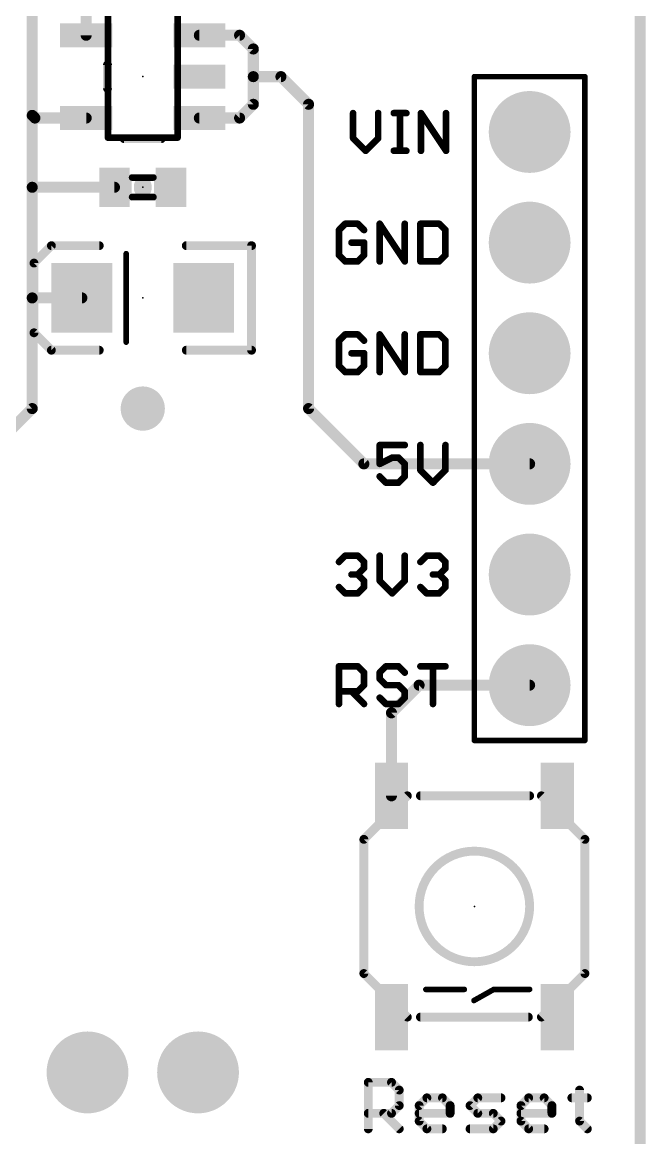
# Model space of a CAD drawing. Extents: x -19.1 to 53.5, y -15.6 to 59.8.
# Drawn here: x 39.14 to 53.47, y 13.74 to 39.35 of the extents above; entities that cross this region are included whole.
import ezdxf

# ---------------------------------------------------------------- set-up
doc = ezdxf.new("R2010")
doc.units = 0
for name, color, linetype in [('1', 12, 'CONTINUOUS'), ('16', 132, 'CONTINUOUS'), ('17', 110, 'CONTINUOUS'), ('18', 110, 'CONTINUOUS'), ('20', 53, 'CONTINUOUS'), ('21', 41, 'CONTINUOUS'), ('23', 53, 'CONTINUOUS'), ('51', 53, 'CONTINUOUS')]:
    doc.layers.add(name, color=color, linetype=linetype)

# ---------------------------------------------------------------- blocks, each defined once
blk = doc.blocks.new('RECT')
blk.add_solid([(-0.5, -0.5), (0.5, -0.5), (-0.5, 0.5), (0.5, 0.5)])
blk = doc.blocks.new('ROUNDP')
at = {"const_width": 0.5}
blk.add_lwpolyline([(0, -0.25, 1), (0, 0.25, 1), (0, -0.25)], format="xyb", dxfattribs=at)
blk = doc.blocks.new('ROUNDV')
at = {"const_width": 0.5}
blk.add_lwpolyline([(0, -0.25, 1), (0, 0.25, 1), (0, -0.25)], format="xyb", dxfattribs=at)

msp = doc.modelspace()

# ---------------------------------------------------------------- linework, layer by layer
at = {"layer": '1'}
for points, const_width in [([(53.34, 59.69), (53.34, 0)], 0.2032), ([(39.37, 37.211), (39.37, 41.91)], 0.254), ([(40.6099, 39.05), (40.6099, 40.4829)], 0.254), ([(44.135, 39.05), (43.2101, 39.05)], 0.254), ([(44.45, 38.735), (44.135, 39.05)], 0.254), ([(44.45, 38.1), (44.45, 38.735)], 0.254), ([(44.45, 38.1), (44.45, 37.465)], 0.254), ([(45.085, 38.1), (44.45, 38.1)], 0.254), ([(45.72, 37.465), (45.085, 38.1)], 0.254), ([(44.45, 37.465), (44.135, 37.15)], 0.254), ([(45.72, 30.48), (45.72, 37.465)], 0.254), ([(39.37, 35.56), (39.37, 37.211)], 0.254), ([(39.37, 37.211), (39.431, 37.15)], 0.254), ([(39.431, 37.15), (40.6099, 37.15)], 0.254), ([(44.135, 37.15), (43.2101, 37.15)], 0.254), ([(39.37, 33.02), (39.37, 35.56)], 0.254), ([(39.37, 35.56), (41.26, 35.56)], 0.254), ([(39.37, 33.02), (40.51, 33.02)], 0.254), ([(39.37, 30.48), (39.37, 33.02)], 0.254), ([(38.72, 29.83), (39.37, 30.48)], 0.254), ([(46.99, 29.21), (45.72, 30.48)], 0.254), ([(46.99, 29.21), (50.8, 29.21)], 0.254), ([(47.625, 23.495), (48.26, 24.13)], 0.254), ([(48.26, 24.13), (50.8, 24.13)], 0.254), ([(47.625, 21.59), (47.625, 23.495)], 0.254)]:
    msp.add_lwpolyline(points, dxfattribs=dict(at, const_width=const_width))
at = {"layer": '1', "const_width": 0.127}
for points in [[(40.5464, 39.05, 1), (40.6734, 39.05)], [(43.2101, 39.1135, 1), (43.2101, 38.9865)], [(44.1799, 39.0949, 1), (44.0901, 39.0051)], [(44.135, 38.9865, 1), (44.135, 39.1135)], [(44.5135, 38.735, 1), (44.3865, 38.735)], [(44.4051, 38.6901, 1), (44.4949, 38.7799)], [(44.5135, 38.1, 1), (44.3865, 38.1)], [(44.45, 38.1635, 1), (44.45, 38.0365)], [(44.3865, 38.1, 1), (44.5135, 38.1)], [(45.1299, 38.1449, 1), (45.0401, 38.0551)], [(45.085, 38.0365, 1), (45.085, 38.1635)], [(44.3865, 37.465, 1), (44.5135, 37.465)], [(44.4949, 37.4201, 1), (44.4051, 37.5099)], [(45.7835, 37.465, 1), (45.6565, 37.465)], [(45.6751, 37.4201, 1), (45.7649, 37.5099)], [(39.4335, 37.211, 1), (39.3065, 37.211)], [(39.4149, 37.2559, 1), (39.3251, 37.1661)], [(39.3065, 37.211, 1), (39.4335, 37.211)], [(39.431, 37.2135, 1), (39.431, 37.0865)], [(39.3861, 37.1051, 1), (39.4759, 37.1949)], [(40.6099, 37.0865, 1), (40.6099, 37.2135)], [(43.2101, 37.2135, 1), (43.2101, 37.0865)], [(44.0901, 37.1949, 1), (44.1799, 37.1051)], [(44.135, 37.0865, 1), (44.135, 37.2135)], [(39.4335, 35.56, 1), (39.3065, 35.56)], [(39.37, 35.6235, 1), (39.37, 35.4965)], [(39.3065, 35.56, 1), (39.4335, 35.56)], [(41.26, 35.4965, 1), (41.26, 35.6235)], [(39.37, 33.0835, 1), (39.37, 32.9565)], [(39.4335, 33.02, 1), (39.3065, 33.02)], [(39.3065, 33.02, 1), (39.4335, 33.02)], [(40.51, 32.9565, 1), (40.51, 33.0835)], [(39.3065, 30.48, 1), (39.4335, 30.48)], [(39.4149, 30.4351, 1), (39.3251, 30.5249)], [(45.7649, 30.5249, 1), (45.6751, 30.4351)], [(45.6565, 30.48, 1), (45.7835, 30.48)], [(46.99, 29.2735, 1), (46.99, 29.1465)], [(46.9451, 29.1651, 1), (47.0349, 29.2549)], [(50.8, 29.1465, 1), (50.8, 29.2735)], [(48.26, 24.1935, 1), (48.26, 24.0665)], [(48.3049, 24.0851, 1), (48.2151, 24.1749)], [(50.8, 24.0665, 1), (50.8, 24.1935)], [(47.6885, 23.495, 1), (47.5615, 23.495)], [(47.5801, 23.5399, 1), (47.6699, 23.4501)], [(47.5615, 21.59, 1), (47.6885, 21.59)]]:
    msp.add_lwpolyline(points, format="xyb", dxfattribs=at)
at = {"layer": '16', "const_width": 0.2032}
msp.add_lwpolyline([(53.34, 59.69), (53.34, 0)], dxfattribs=at)
at = {"layer": '20', "const_width": 0.2032}
msp.add_lwpolyline([(53.34, 57.15), (53.34, 2.54)], dxfattribs=at)
at = {"layer": '21'}
for points, const_width in [([(41.0996, 37.8316), (41.0996, 38.3684)], 0.2032), ([(46.7432, 37.2625), (46.7432, 36.6863)], 0.1524), ([(47.3194, 36.6863), (47.3194, 37.2625)], 0.1524), ([(47.6787, 37.2625), (47.9668, 37.2625)], 0.1524), ([(47.8228, 36.3982), (47.8228, 37.2625)], 0.1524), ([(48.3024, 36.3982), (48.3024, 37.2625)], 0.1524), ([(48.3024, 37.2625), (48.8786, 36.3982)], 0.1524), ([(48.8786, 36.3982), (48.8786, 37.2625)], 0.1524), ([(42.3394, 36.6776), (41.4806, 36.6776)], 0.2032), ([(46.7432, 36.6863), (47.0313, 36.3982)], 0.1524), ([(47.0313, 36.3982), (47.3194, 36.6863)], 0.1524), ([(47.6787, 36.3982), (47.9668, 36.3982)], 0.1524), ([(41.91, 35.5905), (41.91, 35.5295)], 0.4064), ([(46.5627, 34.7225), (46.4186, 34.5785)], 0.1524), ([(46.4186, 34.5785), (46.4186, 34.0023)], 0.1524), ([(46.8508, 34.7225), (46.5627, 34.7225)], 0.1524), ([(46.9949, 34.5785), (46.8508, 34.7225)], 0.1524), ([(47.3542, 33.8582), (47.3542, 34.7225)], 0.1524), ([(47.3542, 34.7225), (47.9304, 33.8582)], 0.1524), ([(47.9304, 33.8582), (47.9304, 34.7225)], 0.1524), ([(48.2897, 34.7225), (48.2897, 33.8582)], 0.1524), ([(48.7219, 34.7225), (48.2897, 34.7225)], 0.1524), ([(48.8659, 34.5785), (48.7219, 34.7225)], 0.1524), ([(48.8659, 34.0023), (48.8659, 34.5785)], 0.1524), ([(39.81, 34.22), (39.41, 33.82)], 0.2032), ([(40.91, 34.22), (39.81, 34.22)], 0.2032), ([(42.91, 34.22), (44.41, 34.22)], 0.2032), ([(44.41, 34.22), (44.41, 31.82)], 0.2032), ([(46.9949, 34.2904), (46.7068, 34.2904)], 0.1524), ([(46.9949, 34.0023), (46.9949, 34.2904)], 0.1524), ([(41.529, 32.004), (41.529, 34.036)], 0.127), ([(46.4186, 34.0023), (46.5627, 33.8582)], 0.1524), ([(46.8508, 33.8582), (46.9949, 34.0023)], 0.1524), ([(48.7219, 33.8582), (48.8659, 34.0023)], 0.1524), ([(39.41, 33.82), (39.41, 32.22)], 0.2032), ([(46.5627, 33.8582), (46.8508, 33.8582)], 0.1524), ([(48.2897, 33.8582), (48.7219, 33.8582)], 0.1524), ([(39.41, 32.22), (39.81, 31.82)], 0.2032), ([(46.5627, 32.1825), (46.4186, 32.0385)], 0.1524), ([(46.4186, 32.0385), (46.4186, 31.4623)], 0.1524), ([(46.8508, 32.1825), (46.5627, 32.1825)], 0.1524), ([(46.9949, 32.0385), (46.8508, 32.1825)], 0.1524), ([(47.3542, 31.3182), (47.3542, 32.1825)], 0.1524), ([(47.3542, 32.1825), (47.9304, 31.3182)], 0.1524), ([(47.9304, 31.3182), (47.9304, 32.1825)], 0.1524), ([(48.2897, 32.1825), (48.2897, 31.3182)], 0.1524), ([(48.7219, 32.1825), (48.2897, 32.1825)], 0.1524), ([(48.8659, 32.0385), (48.7219, 32.1825)], 0.1524), ([(48.8659, 31.4623), (48.8659, 32.0385)], 0.1524), ([(39.81, 31.82), (40.91, 31.82)], 0.2032), ([(44.41, 31.82), (42.91, 31.82)], 0.2032), ([(46.9949, 31.7504), (46.7068, 31.7504)], 0.1524), ([(46.9949, 31.4623), (46.9949, 31.7504)], 0.1524), ([(46.4186, 31.4623), (46.5627, 31.3182)], 0.1524), ([(46.8508, 31.3182), (46.9949, 31.4623)], 0.1524), ([(48.7219, 31.3182), (48.8659, 31.4623)], 0.1524), ([(46.5627, 31.3182), (46.8508, 31.3182)], 0.1524), ([(48.2897, 31.3182), (48.7219, 31.3182)], 0.1524), ([(47.9304, 29.6425), (47.3542, 29.6425)], 0.1524), ([(47.3542, 29.6425), (47.3542, 29.2104)], 0.1524), ([(48.2897, 29.6425), (48.2897, 29.0663)], 0.1524), ([(48.8659, 29.0663), (48.8659, 29.6425)], 0.1524), ([(47.3542, 29.2104), (47.6423, 29.3544)], 0.1524), ([(47.6423, 29.3544), (47.7863, 29.3544)], 0.1524), ([(47.7863, 29.3544), (47.9304, 29.2104)], 0.1524), ([(47.9304, 29.2104), (47.9304, 28.9223)], 0.1524), ([(47.4982, 28.7782), (47.3542, 28.9223)], 0.1524), ([(47.9304, 28.9223), (47.7863, 28.7782)], 0.1524), ([(48.2897, 29.0663), (48.5778, 28.7782)], 0.1524), ([(48.5778, 28.7782), (48.8659, 29.0663)], 0.1524), ([(47.7863, 28.7782), (47.4982, 28.7782)], 0.1524), ([(46.4186, 26.9585), (46.5627, 27.1025)], 0.1524), ([(46.5627, 27.1025), (46.8508, 27.1025)], 0.1524), ([(46.8508, 27.1025), (46.9949, 26.9585)], 0.1524), ([(47.3542, 27.1025), (47.3542, 26.5263)], 0.1524), ([(47.9304, 26.5263), (47.9304, 27.1025)], 0.1524), ([(48.2897, 26.9585), (48.4337, 27.1025)], 0.1524), ([(48.4337, 27.1025), (48.7219, 27.1025)], 0.1524), ([(48.7219, 27.1025), (48.8659, 26.9585)], 0.1524), ([(46.9949, 26.8144), (46.8508, 26.6704)], 0.1524), ([(46.9949, 26.9585), (46.9949, 26.8144)], 0.1524), ([(48.8659, 26.8144), (48.7219, 26.6704)], 0.1524), ([(48.8659, 26.9585), (48.8659, 26.8144)], 0.1524), ([(46.8508, 26.6704), (46.7068, 26.6704)], 0.1524), ([(46.8508, 26.6704), (46.9949, 26.5263)], 0.1524), ([(48.7219, 26.6704), (48.5778, 26.6704)], 0.1524), ([(48.7219, 26.6704), (48.8659, 26.5263)], 0.1524), ([(46.5627, 26.2382), (46.4186, 26.3823)], 0.1524), ([(46.9949, 26.3823), (46.8508, 26.2382)], 0.1524), ([(46.9949, 26.5263), (46.9949, 26.3823)], 0.1524), ([(47.3542, 26.5263), (47.6423, 26.2382)], 0.1524), ([(47.6423, 26.2382), (47.9304, 26.5263)], 0.1524), ([(48.4337, 26.2382), (48.2897, 26.3823)], 0.1524), ([(48.8659, 26.3823), (48.7219, 26.2382)], 0.1524), ([(48.8659, 26.5263), (48.8659, 26.3823)], 0.1524), ([(46.8508, 26.2382), (46.5627, 26.2382)], 0.1524), ([(48.7219, 26.2382), (48.4337, 26.2382)], 0.1524), ([(46.4186, 23.6982), (46.4186, 24.5625)], 0.1524), ([(46.4186, 24.5625), (46.8508, 24.5625)], 0.1524), ([(46.8508, 24.5625), (46.9949, 24.4185)], 0.1524), ([(47.4982, 24.5625), (47.3542, 24.4185)], 0.1524), ([(47.7863, 24.5625), (47.4982, 24.5625)], 0.1524), ([(47.9304, 24.4185), (47.7863, 24.5625)], 0.1524), ([(48.2897, 24.5625), (48.8659, 24.5625)], 0.1524), ([(48.5778, 23.6982), (48.5778, 24.5625)], 0.1524), ([(46.9949, 24.4185), (46.9949, 24.1304)], 0.1524), ([(47.3542, 24.4185), (47.3542, 24.2744)], 0.1524), ([(47.3542, 24.2744), (47.4982, 24.1304)], 0.1524), ([(46.9949, 24.1304), (46.8508, 23.9863)], 0.1524), ([(47.4982, 24.1304), (47.7863, 24.1304)], 0.1524), ([(47.7863, 24.1304), (47.9304, 23.9863)], 0.1524), ([(46.8508, 23.9863), (46.4186, 23.9863)], 0.1524), ([(46.7068, 23.9863), (46.9949, 23.6982)], 0.1524), ([(47.4982, 23.6982), (47.3542, 23.8423)], 0.1524), ([(47.9304, 23.8423), (47.7863, 23.6982)], 0.1524), ([(47.9304, 23.9863), (47.9304, 23.8423)], 0.1524), ([(47.7863, 23.6982), (47.4982, 23.6982)], 0.1524), ([(48.29, 21.59), (50.8, 21.59)], 0.2032), ([(46.99, 17.51), (46.99, 20.59)], 0.2032), ([(52.07, 20.59), (52.07, 17.51)], 0.2032), ([(50.77, 16.51), (48.29, 16.51)], 0.2032), ([(47.0916, 13.9446), (47.0916, 15.0123)], 0.2032), ([(47.0916, 15.0123), (47.6255, 15.0123)], 0.2032), ([(47.6255, 15.0123), (47.8034, 14.8344)], 0.2032), ([(47.8034, 14.8344), (47.8034, 14.4785)], 0.2032), ([(51.9471, 14.8344), (51.9471, 14.1226)], 0.2032), ([(48.261, 14.4785), (48.4389, 14.6564)], 0.2032), ([(48.4389, 14.6564), (48.7949, 14.6564)], 0.2032), ([(48.7949, 14.6564), (48.9728, 14.4785)], 0.2032), ([(49.4304, 14.4785), (49.6083, 14.6564)], 0.2032), ([(49.6083, 14.6564), (50.1422, 14.6564)], 0.2032), ([(50.5998, 14.4785), (50.7777, 14.6564)], 0.2032), ([(50.7777, 14.6564), (51.1336, 14.6564)], 0.2032), ([(51.1336, 14.6564), (51.3116, 14.4785)], 0.2032), ([(51.7692, 14.6564), (52.1251, 14.6564)], 0.2032), ([(47.6255, 14.3005), (47.0916, 14.3005)], 0.2032), ([(47.4475, 14.3005), (47.8034, 13.9446)], 0.2032), ([(47.8034, 14.4785), (47.6255, 14.3005)], 0.2032), ([(48.261, 14.1226), (48.261, 14.4785)], 0.2032), ([(48.9728, 14.3005), (48.261, 14.3005)], 0.2032), ([(48.9728, 14.4785), (48.9728, 14.3005)], 0.2032), ([(49.6083, 14.3005), (49.4304, 14.4785)], 0.2032), ([(49.9642, 14.3005), (49.6083, 14.3005)], 0.2032), ([(50.1422, 14.1226), (49.9642, 14.3005)], 0.2032), ([(50.5998, 14.1226), (50.5998, 14.4785)], 0.2032), ([(51.3116, 14.3005), (50.5998, 14.3005)], 0.2032), ([(51.3116, 14.4785), (51.3116, 14.3005)], 0.2032), ([(48.4389, 13.9446), (48.261, 14.1226)], 0.2032), ([(49.9642, 13.9446), (50.1422, 14.1226)], 0.2032), ([(50.7777, 13.9446), (50.5998, 14.1226)], 0.2032), ([(51.9471, 14.1226), (52.1251, 13.9446)], 0.2032), ([(48.7949, 13.9446), (48.4389, 13.9446)], 0.2032), ([(49.4304, 13.9446), (49.9642, 13.9446)], 0.2032), ([(51.1336, 13.9446), (50.7777, 13.9446)], 0.2032)]:
    msp.add_lwpolyline(points, dxfattribs=dict(at, const_width=const_width))
for points, const_width in [([(41.1504, 38.3684, 1), (41.0488, 38.3684)], 0.1016), ([(41.0488, 37.8316, 1), (41.1504, 37.8316)], 0.1016), ([(46.7813, 37.2625, 1), (46.7051, 37.2625)], 0.0762), ([(47.3575, 37.2625, 1), (47.2813, 37.2625)], 0.0762), ([(47.6787, 37.3006, 1), (47.6787, 37.2244)], 0.0762), ([(47.8609, 37.2625, 1), (47.7847, 37.2625)], 0.0762), ([(47.9668, 37.2244, 1), (47.9668, 37.3006)], 0.0762), ([(48.3341, 37.2837, 1), (48.2707, 37.2414)], 0.0762), ([(48.3405, 37.2625, 1), (48.2643, 37.2625)], 0.0762), ([(48.9167, 37.2625, 1), (48.8405, 37.2625)], 0.0762), ([(41.4806, 36.7284, 1), (41.4806, 36.6268)], 0.1016), ([(42.3394, 36.6268, 1), (42.3394, 36.7284)], 0.1016), ([(46.7701, 36.7133, 1), (46.7162, 36.6594)], 0.0762), ([(46.7051, 36.6863, 1), (46.7813, 36.6863)], 0.0762), ([(47.2813, 36.6863, 1), (47.3575, 36.6863)], 0.0762), ([(47.3463, 36.6594, 1), (47.2925, 36.7133)], 0.0762), ([(47.0044, 36.4251, 1), (47.0582, 36.3713)], 0.0762), ([(47.0044, 36.3713, 1), (47.0582, 36.4251)], 0.0762), ([(47.6787, 36.4363, 1), (47.6787, 36.3601)], 0.0762), ([(47.7847, 36.3982, 1), (47.8609, 36.3982)], 0.0762), ([(47.9668, 36.3601, 1), (47.9668, 36.4363)], 0.0762), ([(48.2643, 36.3982, 1), (48.3405, 36.3982)], 0.0762), ([(48.8405, 36.3982, 1), (48.9167, 36.3982)], 0.0762), ([(48.8469, 36.3771, 1), (48.9103, 36.4193)], 0.0762), ([(42.0116, 35.5905, 1), (41.8084, 35.5905)], 0.2032), ([(41.8084, 35.5295, 1), (42.0116, 35.5295)], 0.2032), ([(46.4567, 34.5785, 1), (46.3805, 34.5785)], 0.0762), ([(46.3917, 34.6054, 1), (46.4456, 34.5515)], 0.0762), ([(46.5627, 34.7606, 1), (46.5627, 34.6844)], 0.0762), ([(46.5896, 34.6956, 1), (46.5358, 34.7495)], 0.0762), ([(46.8778, 34.7495, 1), (46.8239, 34.6956)], 0.0762), ([(46.8508, 34.6844, 1), (46.8508, 34.7606)], 0.0762), ([(46.9679, 34.5515, 1), (47.0218, 34.6054)], 0.0762), ([(47.3859, 34.7437, 1), (47.3225, 34.7014)], 0.0762), ([(47.3923, 34.7225, 1), (47.3161, 34.7225)], 0.0762), ([(47.9685, 34.7225, 1), (47.8923, 34.7225)], 0.0762), ([(48.3278, 34.7225, 1), (48.2516, 34.7225)], 0.0762), ([(48.2897, 34.7606, 1), (48.2897, 34.6844)], 0.0762), ([(48.7488, 34.7495, 1), (48.6949, 34.6956)], 0.0762), ([(48.7219, 34.6844, 1), (48.7219, 34.7606)], 0.0762), ([(48.904, 34.5785, 1), (48.8278, 34.5785)], 0.0762), ([(48.839, 34.5515, 1), (48.8928, 34.6054)], 0.0762), ([(39.81, 34.2708, 1), (39.81, 34.1692)], 0.1016), ([(39.8459, 34.1841, 1), (39.7741, 34.2559)], 0.1016), ([(40.91, 34.1692, 1), (40.91, 34.2708)], 0.1016), ([(42.91, 34.2708, 1), (42.91, 34.1692)], 0.1016), ([(44.4608, 34.22, 1), (44.3592, 34.22)], 0.1016), ([(44.41, 34.1692, 1), (44.41, 34.2708)], 0.1016), ([(46.7068, 34.3285, 1), (46.7068, 34.2523)], 0.0762), ([(47.033, 34.2904, 1), (46.9568, 34.2904)], 0.0762), ([(46.9949, 34.2523, 1), (46.9949, 34.3285)], 0.0762), ([(41.5608, 34.036, 1), (41.4973, 34.036)], 0.0635), ([(46.4456, 34.0292, 1), (46.3917, 33.9753)], 0.0762), ([(47.0218, 33.9753, 1), (46.9679, 34.0292)], 0.0762), ([(48.8928, 33.9753, 1), (48.839, 34.0292)], 0.0762), ([(39.4608, 33.82, 1), (39.3592, 33.82)], 0.1016), ([(39.3741, 33.8559, 1), (39.4459, 33.7841)], 0.1016), ([(46.3805, 34.0023, 1), (46.4567, 34.0023)], 0.0762), ([(46.5627, 33.8963, 1), (46.5627, 33.8201)], 0.0762), ([(46.5358, 33.8313, 1), (46.5896, 33.8851)], 0.0762), ([(46.8239, 33.8851, 1), (46.8778, 33.8313)], 0.0762), ([(46.8508, 33.8201, 1), (46.8508, 33.8963)], 0.0762), ([(46.9568, 34.0023, 1), (47.033, 34.0023)], 0.0762), ([(47.3161, 33.8582, 1), (47.3923, 33.8582)], 0.0762), ([(47.8923, 33.8582, 1), (47.9685, 33.8582)], 0.0762), ([(47.8987, 33.8371, 1), (47.9621, 33.8793)], 0.0762), ([(48.2897, 33.8963, 1), (48.2897, 33.8201)], 0.0762), ([(48.2516, 33.8582, 1), (48.3278, 33.8582)], 0.0762), ([(48.6949, 33.8851, 1), (48.7488, 33.8313)], 0.0762), ([(48.7219, 33.8201, 1), (48.7219, 33.8963)], 0.0762), ([(48.8278, 34.0023, 1), (48.904, 34.0023)], 0.0762), ([(39.4459, 32.2559, 1), (39.3741, 32.1841)], 0.1016), ([(39.3592, 32.22, 1), (39.4608, 32.22)], 0.1016), ([(41.4973, 32.004, 1), (41.5608, 32.004)], 0.0635), ([(46.4567, 32.0385, 1), (46.3805, 32.0385)], 0.0762), ([(46.3917, 32.0654, 1), (46.4456, 32.0115)], 0.0762), ([(46.5627, 32.2206, 1), (46.5627, 32.1444)], 0.0762), ([(46.5896, 32.1556, 1), (46.5358, 32.2095)], 0.0762), ([(46.8778, 32.2095, 1), (46.8239, 32.1556)], 0.0762), ([(46.8508, 32.1444, 1), (46.8508, 32.2206)], 0.0762), ([(46.9679, 32.0115, 1), (47.0218, 32.0654)], 0.0762), ([(47.3859, 32.2037, 1), (47.3225, 32.1614)], 0.0762), ([(47.3923, 32.1825, 1), (47.3161, 32.1825)], 0.0762), ([(47.9685, 32.1825, 1), (47.8923, 32.1825)], 0.0762), ([(48.3278, 32.1825, 1), (48.2516, 32.1825)], 0.0762), ([(48.2897, 32.2206, 1), (48.2897, 32.1444)], 0.0762), ([(48.7488, 32.2095, 1), (48.6949, 32.1556)], 0.0762), ([(48.7219, 32.1444, 1), (48.7219, 32.2206)], 0.0762), ([(48.904, 32.0385, 1), (48.8278, 32.0385)], 0.0762), ([(48.839, 32.0115, 1), (48.8928, 32.0654)], 0.0762), ([(39.81, 31.8708, 1), (39.81, 31.7692)], 0.1016), ([(39.7741, 31.7841, 1), (39.8459, 31.8559)], 0.1016), ([(40.91, 31.7692, 1), (40.91, 31.8708)], 0.1016), ([(42.91, 31.8708, 1), (42.91, 31.7692)], 0.1016), ([(44.3592, 31.82, 1), (44.4608, 31.82)], 0.1016), ([(44.41, 31.7692, 1), (44.41, 31.8708)], 0.1016), ([(46.7068, 31.7885, 1), (46.7068, 31.7123)], 0.0762), ([(47.033, 31.7504, 1), (46.9568, 31.7504)], 0.0762), ([(46.9949, 31.7123, 1), (46.9949, 31.7885)], 0.0762), ([(46.4456, 31.4892, 1), (46.3917, 31.4353)], 0.0762), ([(46.3805, 31.4623, 1), (46.4567, 31.4623)], 0.0762), ([(46.9568, 31.4623, 1), (47.033, 31.4623)], 0.0762), ([(47.0218, 31.4353, 1), (46.9679, 31.4892)], 0.0762), ([(48.8278, 31.4623, 1), (48.904, 31.4623)], 0.0762), ([(48.8928, 31.4353, 1), (48.839, 31.4892)], 0.0762), ([(46.5627, 31.3563, 1), (46.5627, 31.2801)], 0.0762), ([(46.5358, 31.2913, 1), (46.5896, 31.3451)], 0.0762), ([(46.8239, 31.3451, 1), (46.8778, 31.2913)], 0.0762), ([(46.8508, 31.2801, 1), (46.8508, 31.3563)], 0.0762), ([(47.3161, 31.3182, 1), (47.3923, 31.3182)], 0.0762), ([(47.8923, 31.3182, 1), (47.9685, 31.3182)], 0.0762), ([(47.8987, 31.2971, 1), (47.9621, 31.3393)], 0.0762), ([(48.2897, 31.3563, 1), (48.2897, 31.2801)], 0.0762), ([(48.2516, 31.3182, 1), (48.3278, 31.3182)], 0.0762), ([(48.6949, 31.3451, 1), (48.7488, 31.2913)], 0.0762), ([(48.7219, 31.2801, 1), (48.7219, 31.3563)], 0.0762), ([(47.3542, 29.6806, 1), (47.3542, 29.6044)], 0.0762), ([(47.3923, 29.6425, 1), (47.3161, 29.6425)], 0.0762), ([(47.9304, 29.6044, 1), (47.9304, 29.6806)], 0.0762), ([(48.3278, 29.6425, 1), (48.2516, 29.6425)], 0.0762), ([(48.904, 29.6425, 1), (48.8278, 29.6425)], 0.0762), ([(47.3371, 29.2444, 1), (47.3712, 29.1763)], 0.0762), ([(47.3161, 29.2104, 1), (47.3923, 29.2104)], 0.0762), ([(47.6423, 29.3925, 1), (47.6423, 29.3163)], 0.0762), ([(47.6593, 29.3203, 1), (47.6252, 29.3885)], 0.0762), ([(47.8133, 29.3814, 1), (47.7594, 29.3275)], 0.0762), ([(47.7863, 29.3163, 1), (47.7863, 29.3925)], 0.0762), ([(47.9685, 29.2104, 1), (47.8923, 29.2104)], 0.0762), ([(47.9034, 29.1834, 1), (47.9573, 29.2373)], 0.0762), ([(47.3811, 28.9492, 1), (47.3272, 28.8953)], 0.0762), ([(47.8923, 28.9223, 1), (47.9685, 28.9223)], 0.0762), ([(47.9573, 28.8953, 1), (47.9034, 28.9492)], 0.0762), ([(48.3166, 29.0933, 1), (48.2627, 29.0394)], 0.0762), ([(48.2516, 29.0663, 1), (48.3278, 29.0663)], 0.0762), ([(48.8278, 29.0663, 1), (48.904, 29.0663)], 0.0762), ([(48.8928, 29.0394, 1), (48.839, 29.0933)], 0.0762), ([(47.4982, 28.8163, 1), (47.4982, 28.7401)], 0.0762), ([(47.4713, 28.7513, 1), (47.5252, 28.8051)], 0.0762), ([(47.7594, 28.8051, 1), (47.8133, 28.7513)], 0.0762), ([(47.7863, 28.7401, 1), (47.7863, 28.8163)], 0.0762), ([(48.5509, 28.8051, 1), (48.6047, 28.7513)], 0.0762), ([(48.5509, 28.7513, 1), (48.6047, 28.8051)], 0.0762), ([(46.5627, 27.1406, 1), (46.5627, 27.0644)], 0.0762), ([(46.5896, 27.0756, 1), (46.5358, 27.1295)], 0.0762), ([(46.8778, 27.1295, 1), (46.8239, 27.0756)], 0.0762), ([(46.8508, 27.0644, 1), (46.8508, 27.1406)], 0.0762), ([(47.3923, 27.1025, 1), (47.3161, 27.1025)], 0.0762), ([(47.9685, 27.1025, 1), (47.8923, 27.1025)], 0.0762), ([(48.4337, 27.1406, 1), (48.4337, 27.0644)], 0.0762), ([(48.4607, 27.0756, 1), (48.4068, 27.1295)], 0.0762), ([(48.7488, 27.1295, 1), (48.6949, 27.0756)], 0.0762), ([(48.7219, 27.0644, 1), (48.7219, 27.1406)], 0.0762), ([(46.3917, 26.9854, 1), (46.4456, 26.9315)], 0.0762), ([(47.033, 26.9585, 1), (46.9568, 26.9585)], 0.0762), ([(46.9679, 26.9315, 1), (47.0218, 26.9854)], 0.0762), ([(47.0218, 26.7875, 1), (46.9679, 26.8414)], 0.0762), ([(48.2627, 26.9854, 1), (48.3166, 26.9315)], 0.0762), ([(48.904, 26.9585, 1), (48.8278, 26.9585)], 0.0762), ([(48.839, 26.9315, 1), (48.8928, 26.9854)], 0.0762), ([(48.8928, 26.7875, 1), (48.839, 26.8414)], 0.0762), ([(46.7068, 26.7085, 1), (46.7068, 26.6323)], 0.0762), ([(46.8778, 26.6973, 1), (46.8239, 26.6434)], 0.0762), ([(46.8239, 26.6973, 1), (46.8778, 26.6434)], 0.0762), ([(46.8508, 26.6323, 1), (46.8508, 26.7085)], 0.0762), ([(46.9568, 26.8144, 1), (47.033, 26.8144)], 0.0762), ([(48.5778, 26.7085, 1), (48.5778, 26.6323)], 0.0762), ([(48.7488, 26.6973, 1), (48.6949, 26.6434)], 0.0762), ([(48.6949, 26.6973, 1), (48.7488, 26.6434)], 0.0762), ([(48.7219, 26.6323, 1), (48.7219, 26.7085)], 0.0762), ([(48.8278, 26.8144, 1), (48.904, 26.8144)], 0.0762), ([(46.4456, 26.4092, 1), (46.3917, 26.3553)], 0.0762), ([(47.033, 26.5263, 1), (46.9568, 26.5263)], 0.0762), ([(46.9568, 26.3823, 1), (47.033, 26.3823)], 0.0762), ([(46.9679, 26.4994, 1), (47.0218, 26.5533)], 0.0762), ([(47.0218, 26.3553, 1), (46.9679, 26.4092)], 0.0762), ([(47.3811, 26.5533, 1), (47.3272, 26.4994)], 0.0762), ([(47.3161, 26.5263, 1), (47.3923, 26.5263)], 0.0762), ([(47.8923, 26.5263, 1), (47.9685, 26.5263)], 0.0762), ([(47.9573, 26.4994, 1), (47.9034, 26.5533)], 0.0762), ([(48.3166, 26.4092, 1), (48.2627, 26.3553)], 0.0762), ([(48.904, 26.5263, 1), (48.8278, 26.5263)], 0.0762), ([(48.8278, 26.3823, 1), (48.904, 26.3823)], 0.0762), ([(48.839, 26.4994, 1), (48.8928, 26.5533)], 0.0762), ([(48.8928, 26.3553, 1), (48.839, 26.4092)], 0.0762), ([(46.5627, 26.2763, 1), (46.5627, 26.2001)], 0.0762), ([(46.5358, 26.2113, 1), (46.5896, 26.2651)], 0.0762), ([(46.8239, 26.2651, 1), (46.8778, 26.2113)], 0.0762), ([(46.8508, 26.2001, 1), (46.8508, 26.2763)], 0.0762), ([(47.6153, 26.2651, 1), (47.6692, 26.2113)], 0.0762), ([(47.6153, 26.2113, 1), (47.6692, 26.2651)], 0.0762), ([(48.4337, 26.2763, 1), (48.4337, 26.2001)], 0.0762), ([(48.4068, 26.2113, 1), (48.4607, 26.2651)], 0.0762), ([(48.6949, 26.2651, 1), (48.7488, 26.2113)], 0.0762), ([(48.7219, 26.2001, 1), (48.7219, 26.2763)], 0.0762), ([(46.4567, 24.5625, 1), (46.3805, 24.5625)], 0.0762), ([(46.4186, 24.6006, 1), (46.4186, 24.5244)], 0.0762), ([(46.8778, 24.5895, 1), (46.8239, 24.5356)], 0.0762), ([(46.8508, 24.5244, 1), (46.8508, 24.6006)], 0.0762), ([(47.4982, 24.6006, 1), (47.4982, 24.5244)], 0.0762), ([(47.5252, 24.5356, 1), (47.4713, 24.5895)], 0.0762), ([(47.8133, 24.5895, 1), (47.7594, 24.5356)], 0.0762), ([(47.7863, 24.5244, 1), (47.7863, 24.6006)], 0.0762), ([(48.2897, 24.6006, 1), (48.2897, 24.5244)], 0.0762), ([(48.6159, 24.5625, 1), (48.5397, 24.5625)], 0.0762), ([(48.8659, 24.5244, 1), (48.8659, 24.6006)], 0.0762), ([(47.033, 24.4185, 1), (46.9568, 24.4185)], 0.0762), ([(46.9679, 24.3915, 1), (47.0218, 24.4454)], 0.0762), ([(47.3272, 24.4454, 1), (47.3811, 24.3915)], 0.0762), ([(47.3811, 24.3014, 1), (47.3272, 24.2475)], 0.0762), ([(47.3923, 24.4185, 1), (47.3161, 24.4185)], 0.0762), ([(47.9034, 24.3915, 1), (47.9573, 24.4454)], 0.0762), ([(46.9568, 24.1304, 1), (47.033, 24.1304)], 0.0762), ([(47.0218, 24.1034, 1), (46.9679, 24.1573)], 0.0762), ([(47.3161, 24.2744, 1), (47.3923, 24.2744)], 0.0762), ([(47.4982, 24.1685, 1), (47.4982, 24.0923)], 0.0762), ([(47.4713, 24.1034, 1), (47.5252, 24.1573)], 0.0762), ([(47.8133, 24.1573, 1), (47.7594, 24.1034)], 0.0762), ([(47.7863, 24.0923, 1), (47.7863, 24.1685)], 0.0762), ([(46.4186, 24.0244, 1), (46.4186, 23.9482)], 0.0762), ([(46.7337, 24.0133, 1), (46.6798, 23.9594)], 0.0762), ([(46.8239, 24.0133, 1), (46.8778, 23.9594)], 0.0762), ([(46.8508, 23.9482, 1), (46.8508, 24.0244)], 0.0762), ([(47.3811, 23.8692, 1), (47.3272, 23.8153)], 0.0762), ([(47.9685, 23.9863, 1), (47.8923, 23.9863)], 0.0762), ([(47.8923, 23.8423, 1), (47.9685, 23.8423)], 0.0762), ([(47.9034, 23.9594, 1), (47.9573, 24.0133)], 0.0762), ([(47.9573, 23.8153, 1), (47.9034, 23.8692)], 0.0762), ([(46.3805, 23.6982, 1), (46.4567, 23.6982)], 0.0762), ([(46.9679, 23.6713, 1), (47.0218, 23.7251)], 0.0762), ([(47.4982, 23.7363, 1), (47.4982, 23.6601)], 0.0762), ([(47.4713, 23.6713, 1), (47.5252, 23.7251)], 0.0762), ([(47.7594, 23.7251, 1), (47.8133, 23.6713)], 0.0762), ([(47.7863, 23.6601, 1), (47.7863, 23.7363)], 0.0762), ([(48.5397, 23.6982, 1), (48.6159, 23.6982)], 0.0762), ([(48.29, 21.6408, 1), (48.29, 21.5392)], 0.1016), ([(50.8, 21.5392, 1), (50.8, 21.6408)], 0.1016), ([(47.0408, 20.59, 1), (46.9392, 20.59)], 0.1016), ([(52.1208, 20.59, 1), (52.0192, 20.59)], 0.1016), ([(49.53, 17.78, 1), (49.53, 20.32, 1), (49.53, 17.78)], 0.2032), ([(46.9392, 17.51, 1), (47.0408, 17.51)], 0.1016), ([(52.0192, 17.51, 1), (52.1208, 17.51)], 0.1016), ([(48.29, 16.5608, 1), (48.29, 16.4592)], 0.1016), ([(50.77, 16.4592, 1), (50.77, 16.5608)], 0.1016), ([(47.1424, 15.0123, 1), (47.0408, 15.0123)], 0.1016), ([(47.0916, 15.0631, 1), (47.0916, 14.9615)], 0.1016), ([(47.6614, 15.0482, 1), (47.5895, 14.9764)], 0.1016), ([(47.6255, 14.9615, 1), (47.6255, 15.0631)], 0.1016), ([(47.8542, 14.8344, 1), (47.7526, 14.8344)], 0.1016), ([(47.7675, 14.7984, 1), (47.8393, 14.8703)], 0.1016), ([(51.9979, 14.8344, 1), (51.8963, 14.8344)], 0.1016), ([(48.4389, 14.7072, 1), (48.4389, 14.6056)], 0.1016), ([(48.4749, 14.6205, 1), (48.403, 14.6923)], 0.1016), ([(48.8308, 14.6923, 1), (48.7589, 14.6205)], 0.1016), ([(48.7949, 14.6056, 1), (48.7949, 14.7072)], 0.1016), ([(49.6083, 14.7072, 1), (49.6083, 14.6056)], 0.1016), ([(49.6443, 14.6205, 1), (49.5724, 14.6923)], 0.1016), ([(50.1422, 14.6056, 1), (50.1422, 14.7072)], 0.1016), ([(50.7777, 14.7072, 1), (50.7777, 14.6056)], 0.1016), ([(50.8137, 14.6205, 1), (50.7418, 14.6923)], 0.1016), ([(51.1696, 14.6923, 1), (51.0977, 14.6205)], 0.1016), ([(51.1336, 14.6056, 1), (51.1336, 14.7072)], 0.1016), ([(51.7692, 14.7072, 1), (51.7692, 14.6056)], 0.1016), ([(52.1251, 14.6056, 1), (52.1251, 14.7072)], 0.1016), ([(47.0916, 14.3513, 1), (47.0916, 14.2497)], 0.1016), ([(47.4834, 14.3364, 1), (47.4116, 14.2646)], 0.1016), ([(47.5895, 14.3364, 1), (47.6614, 14.2646)], 0.1016), ([(47.6255, 14.2497, 1), (47.6255, 14.3513)], 0.1016), ([(47.7526, 14.4785, 1), (47.8542, 14.4785)], 0.1016), ([(47.8393, 14.4425, 1), (47.7675, 14.5144)], 0.1016), ([(48.3118, 14.4785, 1), (48.2102, 14.4785)], 0.1016), ([(48.2251, 14.5144, 1), (48.2969, 14.4425)], 0.1016), ([(48.261, 14.3513, 1), (48.261, 14.2497)], 0.1016), ([(49.0236, 14.4785, 1), (48.922, 14.4785)], 0.1016), ([(48.922, 14.3005, 1), (49.0236, 14.3005)], 0.1016), ([(48.9369, 14.4425, 1), (49.0087, 14.5144)], 0.1016), ([(48.9728, 14.2497, 1), (48.9728, 14.3513)], 0.1016), ([(49.4663, 14.5144, 1), (49.3945, 14.4425)], 0.1016), ([(49.3945, 14.5144, 1), (49.4663, 14.4425)], 0.1016), ([(49.6083, 14.3513, 1), (49.6083, 14.2497)], 0.1016), ([(49.5724, 14.2646, 1), (49.6443, 14.3364)], 0.1016), ([(50.0002, 14.3364, 1), (49.9283, 14.2646)], 0.1016), ([(49.9642, 14.2497, 1), (49.9642, 14.3513)], 0.1016), ([(50.6506, 14.4785, 1), (50.549, 14.4785)], 0.1016), ([(50.5639, 14.5144, 1), (50.6357, 14.4425)], 0.1016), ([(50.5998, 14.3513, 1), (50.5998, 14.2497)], 0.1016), ([(51.3624, 14.4785, 1), (51.2608, 14.4785)], 0.1016), ([(51.2608, 14.3005, 1), (51.3624, 14.3005)], 0.1016), ([(51.2757, 14.4425, 1), (51.3475, 14.5144)], 0.1016), ([(51.3116, 14.2497, 1), (51.3116, 14.3513)], 0.1016), ([(48.2969, 14.1585, 1), (48.2251, 14.0866)], 0.1016), ([(48.2102, 14.1226, 1), (48.3118, 14.1226)], 0.1016), ([(50.1781, 14.0866, 1), (50.1063, 14.1585)], 0.1016), ([(50.1063, 14.0866, 1), (50.1781, 14.1585)], 0.1016), ([(50.6357, 14.1585, 1), (50.5639, 14.0866)], 0.1016), ([(50.549, 14.1226, 1), (50.6506, 14.1226)], 0.1016), ([(51.9831, 14.1585, 1), (51.9112, 14.0866)], 0.1016), ([(51.8963, 14.1226, 1), (51.9979, 14.1226)], 0.1016), ([(47.0408, 13.9446, 1), (47.1424, 13.9446)], 0.1016), ([(47.7675, 13.9087, 1), (47.8393, 13.9805)], 0.1016), ([(48.4389, 13.9954, 1), (48.4389, 13.8938)], 0.1016), ([(48.403, 13.9087, 1), (48.4749, 13.9805)], 0.1016), ([(48.7949, 13.8938, 1), (48.7949, 13.9954)], 0.1016), ([(49.4304, 13.9954, 1), (49.4304, 13.8938)], 0.1016), ([(49.9283, 13.9805, 1), (50.0002, 13.9087)], 0.1016), ([(49.9642, 13.8938, 1), (49.9642, 13.9954)], 0.1016), ([(50.7777, 13.9954, 1), (50.7777, 13.8938)], 0.1016), ([(50.7418, 13.9087, 1), (50.8137, 13.9805)], 0.1016), ([(51.1336, 13.8938, 1), (51.1336, 13.9954)], 0.1016), ([(52.0892, 13.9087, 1), (52.161, 13.9805)], 0.1016)]:
    msp.add_lwpolyline(points, format="xyb", dxfattribs=dict(at, const_width=const_width))
at = {"layer": '23'}
for p in [(41.91, 38.1), (41.91, 35.56), (41.91, 33.02), (49.53, 19.05)]:
    msp.add_point(p, dxfattribs=at)
at = {"layer": '51'}
for points, const_width in [([(53.34, 2.54), (53.34, 57.15)], 0.254), ([(41.11, 36.7), (41.11, 39.5)], 0.1524), ([(42.71, 39.5), (42.71, 36.7)], 0.1524), ([(49.53, 38.1), (52.07, 38.1)], 0.127), ([(49.53, 22.86), (49.53, 38.1)], 0.127), ([(52.07, 38.1), (52.07, 22.86)], 0.127), ([(41.11, 36.7), (42.71, 36.7)], 0.1524), ([(41.665, 35.784), (42.155, 35.784)], 0.1524), ([(42.155, 35.336), (41.665, 35.336)], 0.1524), ([(52.07, 22.86), (49.53, 22.86)], 0.127), ([(46.99, 20.59), (47.99, 21.59)], 0.2032), ([(51.07, 21.59), (52.07, 20.59)], 0.2032), ([(47.99, 16.51), (46.99, 17.51)], 0.2032), ([(52.07, 17.51), (51.07, 16.51)], 0.2032), ([(49.3, 17.145), (48.415, 17.145)], 0.127), ([(49.975, 17.145), (49.52, 16.89)], 0.127), ([(50.8, 17.145), (49.975, 17.145)], 0.127)]:
    msp.add_lwpolyline(points, dxfattribs=dict(at, const_width=const_width))
for points, const_width in [([(49.53, 38.1318, 1), (49.53, 38.0682)], 0.0635), ([(49.5618, 38.1, 1), (49.4982, 38.1)], 0.0635), ([(52.1018, 38.1, 1), (52.0382, 38.1)], 0.0635), ([(52.07, 38.0682, 1), (52.07, 38.1318)], 0.0635), ([(41.11, 36.7381, 1), (41.11, 36.6619)], 0.0762), ([(41.0719, 36.7, 1), (41.1481, 36.7)], 0.0762), ([(42.6719, 36.7, 1), (42.7481, 36.7)], 0.0762), ([(42.71, 36.6619, 1), (42.71, 36.7381)], 0.0762), ([(41.665, 35.8221, 1), (41.665, 35.7459)], 0.0762), ([(42.155, 35.7459, 1), (42.155, 35.8221)], 0.0762), ([(41.665, 35.3741, 1), (41.665, 35.2979)], 0.0762), ([(42.155, 35.2979, 1), (42.155, 35.3741)], 0.0762), ([(49.4982, 22.86, 1), (49.5618, 22.86)], 0.0635), ([(49.53, 22.8917, 1), (49.53, 22.8283)], 0.0635), ([(52.0382, 22.86, 1), (52.1018, 22.86)], 0.0635), ([(52.07, 22.8283, 1), (52.07, 22.8917)], 0.0635), ([(48.0259, 21.5541, 1), (47.9541, 21.6259)], 0.1016), ([(51.1059, 21.6259, 1), (51.0341, 21.5541)], 0.1016), ([(46.9541, 20.6259, 1), (47.0259, 20.5541)], 0.1016), ([(52.0341, 20.5541, 1), (52.1059, 20.6259)], 0.1016), ([(47.0259, 17.5459, 1), (46.9541, 17.4741)], 0.1016), ([(52.1059, 17.4741, 1), (52.0341, 17.5459)], 0.1016), ([(48.415, 17.1767, 1), (48.415, 17.1133)], 0.0635), ([(49.3, 17.1133, 1), (49.3, 17.1767)], 0.0635), ([(49.975, 17.1767, 1), (49.975, 17.1133)], 0.0635), ([(49.9905, 17.1173, 1), (49.9595, 17.1727)], 0.0635), ([(50.8, 17.1133, 1), (50.8, 17.1767)], 0.0635), ([(49.5045, 16.9177, 1), (49.5355, 16.8623)], 0.0635), ([(47.9541, 16.4741, 1), (48.0259, 16.5459)], 0.1016), ([(51.0341, 16.5459, 1), (51.1059, 16.4741)], 0.1016)]:
    msp.add_lwpolyline(points, format="xyb", dxfattribs=dict(at, const_width=const_width))

# ---------------------------------------------------------------- block references
at = {"layer": '1'}
for p, xscale, yscale, rotation in [((40.6099, 39.05), 0.55, 1.2, 90), ((43.2101, 39.05), 0.55, 1.2, 90), ((43.2101, 38.1), 0.55, 1.2, 90), ((40.6099, 37.15), 0.55, 1.2, 90), ((43.2101, 37.15), 0.55, 1.2, 90), ((40.51, 33.02), 1.6, 1.4, 270), ((43.31, 33.02), 1.6, 1.4, 270)]:
    msp.add_blockref('RECT', p, dxfattribs=dict(at, xscale=xscale, yscale=yscale, rotation=rotation))
for p, xscale, yscale in [((41.26, 35.56), 0.7, 0.9), ((42.56, 35.56), 0.7, 0.9), ((47.625, 21.59), 0.762, 1.524), ((51.435, 21.59), 0.762, 1.524), ((47.625, 16.51), 0.762, 1.524), ((51.435, 16.51), 0.762, 1.524)]:
    msp.add_blockref('RECT', p, dxfattribs=dict(at, xscale=xscale, yscale=yscale))
at = {"layer": '17', "xscale": 1.8796, "yscale": 1.8796, "rotation": 90}
for p in [(50.8, 36.83), (50.8, 36.83), (50.8, 34.29), (50.8, 34.29), (50.8, 31.75), (50.8, 31.75), (50.8, 29.21), (50.8, 29.21), (50.8, 26.67), (50.8, 26.67), (50.8, 24.13), (50.8, 24.13)]:
    msp.add_blockref('ROUNDP', p, dxfattribs=at)
at = {"layer": '18'}
for p, xscale, yscale in [((41.91, 30.48), 1.016, 1.016), ((41.91, 30.48), 1.016, 1.016), ((40.64, 15.24), 1.8796, 1.8796), ((40.64, 15.24), 1.8796, 1.8796), ((43.18, 15.24), 1.8796, 1.8796), ((43.18, 15.24), 1.8796, 1.8796)]:
    msp.add_blockref('ROUNDV', p, dxfattribs=dict(at, xscale=xscale, yscale=yscale))
at = {"layer": '51', "xscale": 0.5, "yscale": 0.65, "rotation": 90}
for p in [(40.735, 39.05), (43.085, 39.05), (43.085, 38.1), (40.735, 37.15), (43.085, 37.15)]:
    msp.add_blockref('RECT', p, dxfattribs=at)
at = {"layer": '51', "xscale": 0.3, "yscale": 0.5999}
for p in [(41.506, 35.5552), (42.3188, 35.5552)]:
    msp.add_blockref('RECT', p, dxfattribs=at)

doc.saveas('drawing.dxf')
